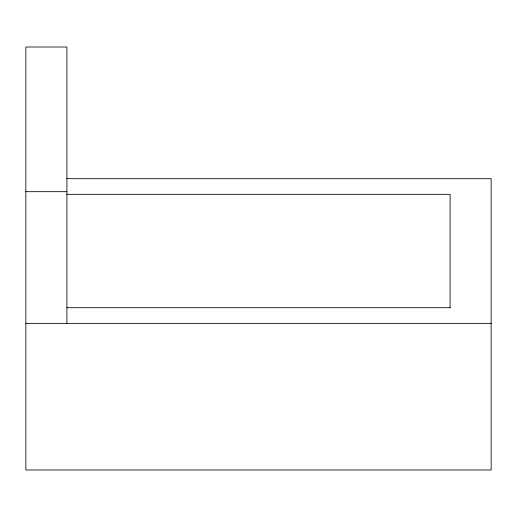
<?xml version="1.0" encoding="UTF-8"?>
<svg xmlns="http://www.w3.org/2000/svg" width="517" height="517" viewBox="0 0 517 517"><rect width="100%" height="100%" fill="white"/><g stroke="black" fill="none" stroke-linecap="round" stroke-linejoin="round"><path stroke-width="0.78" d="M66.906 178.688L491.15 178.688L491.15 469.992L25.85 469.992L25.85 47.008L66.906 47.008L66.906 323.364M25.85 191.684L66.906 191.684M66.906 194.327L450.094 194.327L450.094 307.996M66.906 307.718L450.094 307.718M25.85 323.364L491.15 323.364"/></g></svg>
